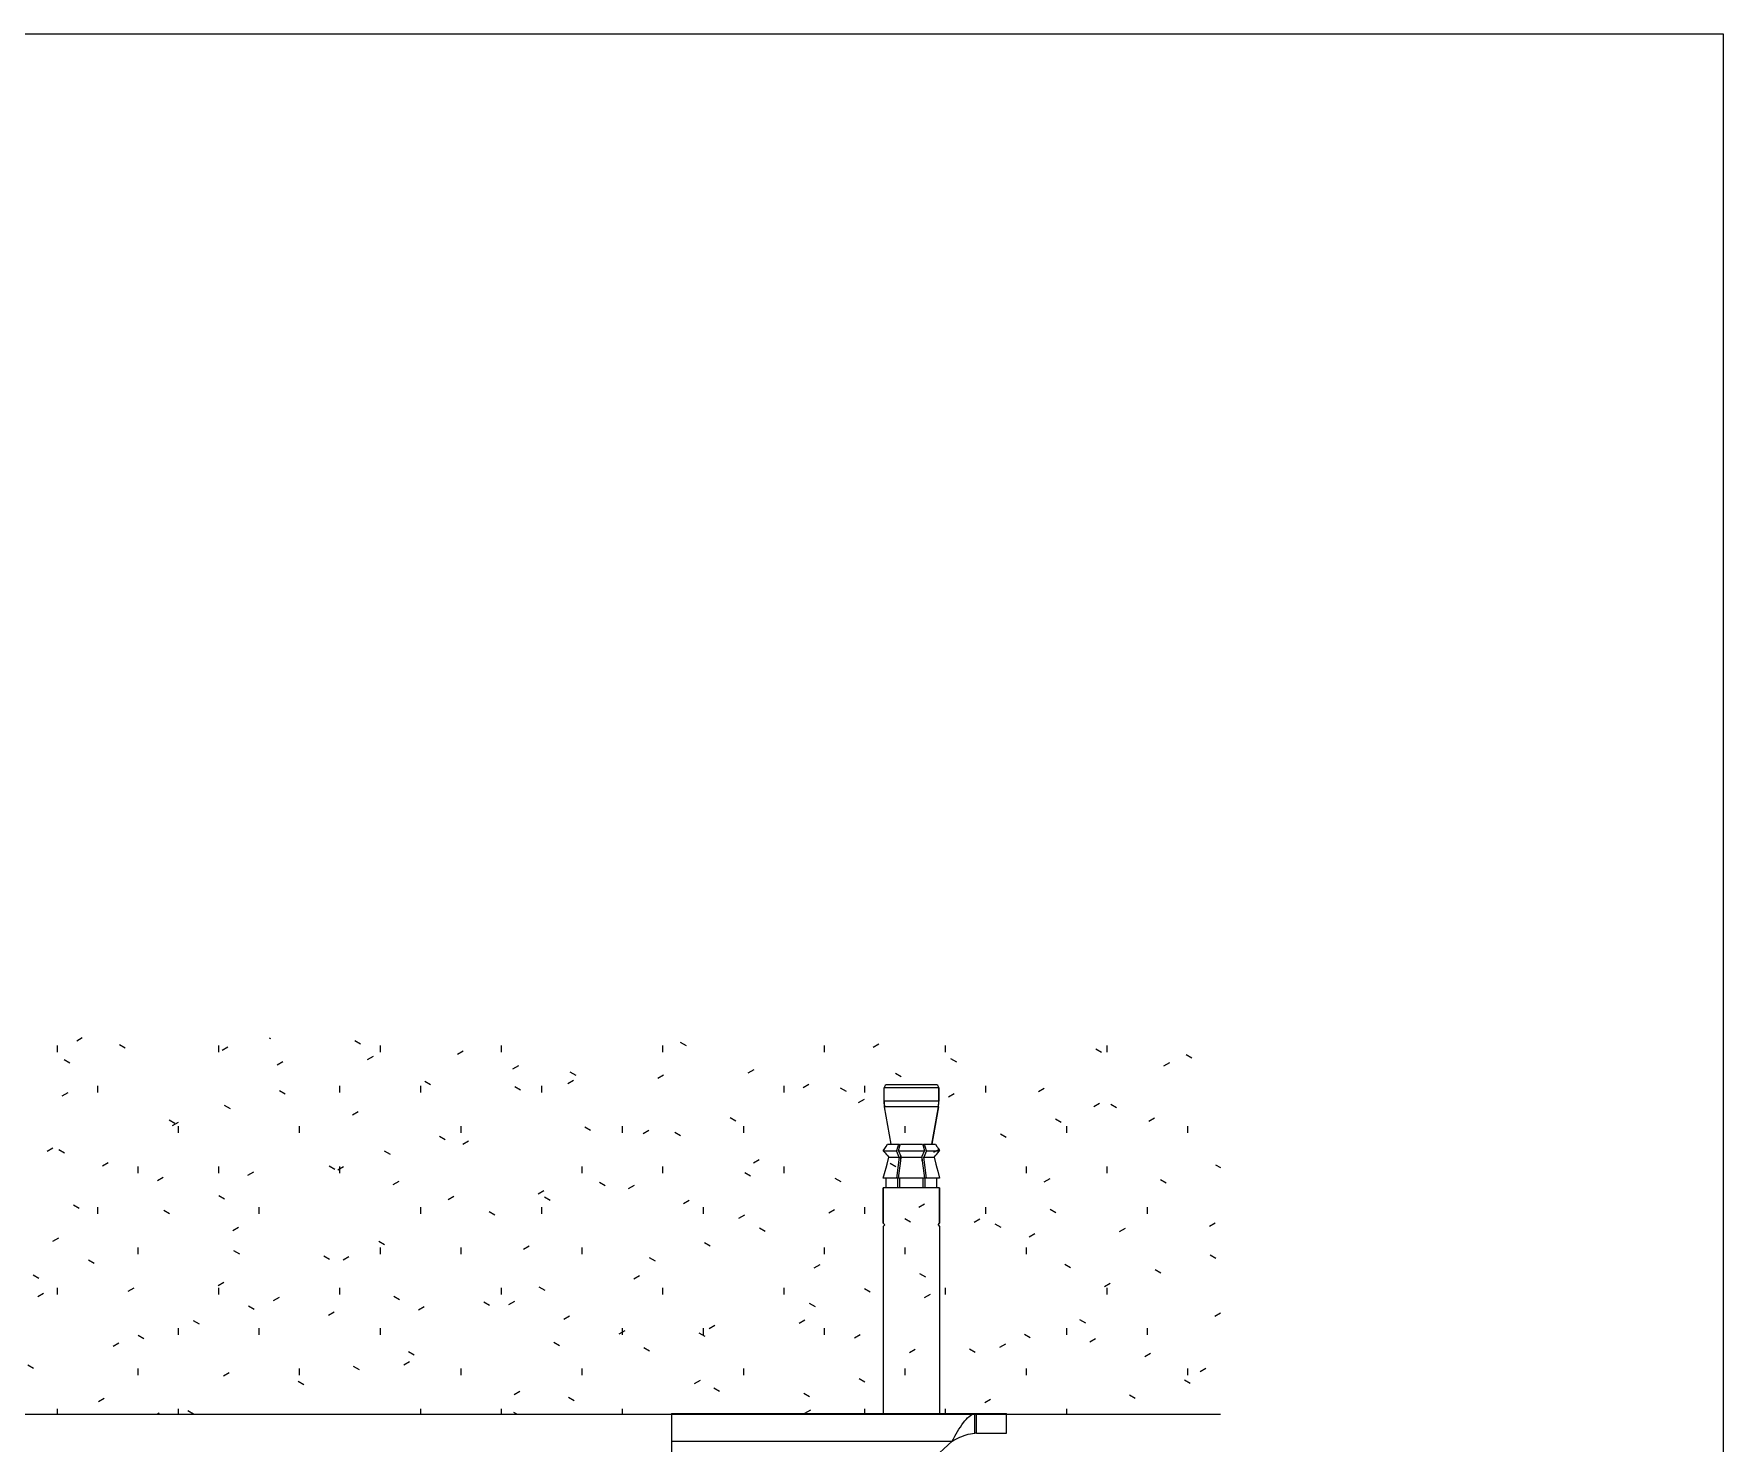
# Model space of a CAD drawing. Extents: x -1396510 to 1250330, y -1892470 to 1623980.
# Drawn here: x -1166182 to -1164142, y -48740 to -47038 of the extents above; entities that cross this region are included whole.
import ezdxf

# ---------------------------------------------------------------- set-up
doc = ezdxf.new("R2010")
doc.units = 0
doc.header["$LTSCALE"] = 1000
doc.header["$MEASUREMENT"] = 0
doc.layers.add('ARCH', color=8, linetype='Continuous', lineweight=9)

msp = doc.modelspace()

# ---------------------------------------------------------------- hatches: boundary and pattern name
at = {"layer": 'ARCH'}
h = msp.add_hatch(dxfattribs=at)
h.set_pattern_fill('FP_1', color=256, scale=0.48, angle=90, style=0, pattern_type=2)
h.set_pattern_definition([(90, (-1166300.464, -49340.937), (-48.768, 195.072), [8.047, -138.257, 8.047, -138.257, -780.288]), (90, (-1166300.464, -49340.937), (-48.768, 195.072), [-292.608, 8.047, -284.561, 8.047, -138.257, -341.376]), (90, (-1166300.464, -49340.937), (-48.768, 195.072), [-731.52, 8.047, -89.489, 8.047, -235.793]), (210, (-1166324.85, -49267.785), (-144.5533, -139.7703), [8.047, -138.257, 8.047, -918.545]), (210, (-1166324.85, -49267.785), (-144.5533, -139.7703), [-154.351, -138.257, 8.047, -284.561, -487.68]), (210, (-1166324.85, -49267.785), (-144.5533, -139.7703), [-585.216, 8.047, -138.257, 8.047, -333.329]), (210, (-1166324.85, -49267.785), (-144.5533, -139.7703), [-739.567, -89.489, 8.047, -235.793]), (330, (-1166422.384, -49243.4), (193.3213, -55.3017), [8.047, -138.257, 8.047, -918.545]), (330, (-1166422.384, -49243.4), (193.3213, -55.3017), [-154.351, -138.257, 8.047, -284.561, -487.68]), (330, (-1166422.384, -49243.4), (193.3213, -55.3017), [-585.216, 8.047, -138.257, 8.047, -333.329]), (330, (-1166422.384, -49243.4), (193.3213, -55.3017), [-739.567, -89.489, 8.047, -235.793])])
h.paths.add_polyline_path([(-1164748.9, -48705.1), (-1166764.9, -48705.1), (-1167148.9, -48705.1), (-1167148.9, -48250.7), (-1164748.9, -48250.7)], flags=0)

# ---------------------------------------------------------------- linework, layer by layer
for p, q in [((-1165089.3, -48311.1), (-1165155.4, -48311.1)), ((-1165155.4, -48327.1), (-1165155.4, -48311.1)), ((-1165093.2, -48307.2), (-1165151.5, -48307.2)), ((-1165089.3, -48311.1), (-1165089.3, -48327.1)), ((-1165089.3, -48327.1), (-1165089.3, -48311.1)), ((-1165089.3, -48327.1), (-1165155.4, -48327.1)), ((-1165154.8, -48333.9), (-1165155.4, -48327.1)), ((-1165089.9, -48333.9), (-1165154.8, -48333.9)), ((-1165146.7, -48379.2), (-1165154.8, -48333.9)), ((-1165089.9, -48333.9), (-1165097.9, -48379.2)), ((-1165097.9, -48379.2), (-1165089.9, -48333.9)), ((-1165089.9, -48333.9), (-1165089.3, -48327.1)), ((-1165153.9, -48383.1), (-1165153.1, -48381.7)), ((-1165153.1, -48381.7), (-1165151.5, -48379.2)), ((-1165151.5, -48379.2), (-1165137.3, -48379.2)), ((-1165138.1, -48379.2), (-1165140.5, -48387)), ((-1165138.2, -48387), (-1165136.4, -48381.1)), ((-1165136.4, -48381.1), (-1165137.3, -48379.2)), ((-1165136.4, -48381.1), (-1165135.7, -48379.2)), ((-1165135.7, -48379.2), (-1165108.9, -48379.2)), ((-1165108.9, -48379.2), (-1165108.3, -48381.1)), ((-1165107.4, -48379.2), (-1165108.3, -48381.1)), ((-1165108.3, -48381.1), (-1165106.5, -48387)), ((-1165107.4, -48379.2), (-1165093.2, -48379.2)), ((-1165104.1, -48387), (-1165106.6, -48379.2)), ((-1165093.2, -48379.2), (-1165091.6, -48381.7)), ((-1165091.6, -48381.7), (-1165090.7, -48383.1)), ((-1165156.4, -48387), (-1165154.7, -48384.3)), ((-1165156.4, -48387), (-1165140.5, -48387)), ((-1165156.4, -48387), (-1165154.1, -48389.6)), ((-1165154.7, -48384.3), (-1165153.9, -48383.1)), ((-1165154.1, -48389.6), (-1165153, -48390.9)), ((-1165153, -48390.9), (-1165151.8, -48392.2)), ((-1165151.8, -48392.2), (-1165149.6, -48394.8)), ((-1165151.8, -48403), (-1165149.6, -48394.8)), ((-1165149.6, -48394.8), (-1165137.1, -48394.8)), ((-1165137.1, -48394.8), (-1165140.5, -48387)), ((-1165137.1, -48394.8), (-1165140.5, -48420.1)), ((-1165138.2, -48387), (-1165106.5, -48387)), ((-1165138.2, -48387), (-1165135.4, -48393.4)), ((-1165138.2, -48420.1), (-1165135.4, -48399.2)), ((-1165135.4, -48399.2), (-1165135.4, -48393.4)), ((-1165135.4, -48393.4), (-1165134.8, -48394.8)), ((-1165135.4, -48399.2), (-1165134.8, -48394.8)), ((-1165134.8, -48394.8), (-1165109.9, -48394.8)), ((-1165109.9, -48394.8), (-1165109.3, -48393.4)), ((-1165109.9, -48394.8), (-1165109.3, -48399.2)), ((-1165109.3, -48393.4), (-1165106.5, -48387)), ((-1165109.3, -48399.2), (-1165109.3, -48393.4)), ((-1165109.3, -48399.2), (-1165106.5, -48420.1)), ((-1165104.1, -48387), (-1165107.6, -48394.8)), ((-1165107.6, -48394.8), (-1165095.1, -48394.8)), ((-1165104.1, -48420.1), (-1165107.6, -48394.8)), ((-1165104.1, -48387), (-1165088.3, -48387)), ((-1165095.1, -48394.8), (-1165092.9, -48392.2)), ((-1165095.1, -48394.8), (-1165092.9, -48403)), ((-1165092.9, -48392.2), (-1165091.7, -48390.9)), ((-1165091.7, -48390.9), (-1165090.6, -48389.6)), ((-1165090.7, -48383.1), (-1165090, -48384.3)), ((-1165090.6, -48389.6), (-1165088.3, -48387)), ((-1165090, -48384.3), (-1165088.3, -48387)), ((-1165156.4, -48420.1), (-1165154.1, -48411.5)), ((-1165138.8, -48420.1), (-1165156.4, -48420.1)), ((-1165154.1, -48411.5), (-1165153, -48407.4)), ((-1165153, -48407.4), (-1165151.8, -48403)), ((-1165152.9, -48431.7), (-1165152.9, -48420.1)), ((-1165138.8, -48431.7), (-1165138.8, -48420.1)), ((-1165106.5, -48420.1), (-1165138.2, -48420.1)), ((-1165136.4, -48431.7), (-1165136.4, -48420.1)), ((-1165108.3, -48431.7), (-1165108.3, -48420.1)), ((-1165088.3, -48420.1), (-1165105.9, -48420.1)), ((-1165105.9, -48431.7), (-1165105.9, -48420.1)), ((-1165092.9, -48403), (-1165091.7, -48407.4)), ((-1165091.8, -48431.7), (-1165091.8, -48420.1)), ((-1165091.7, -48407.4), (-1165090.6, -48411.5)), ((-1165090.6, -48411.5), (-1165088.3, -48420.1)), ((-1165088.3, -48431.7), (-1165156.4, -48431.7)), ((-1165156.4, -48474.5), (-1165156.4, -48431.7)), ((-1165156.4, -48431.7), (-1165156.4, -48474.5)), ((-1165088.3, -48474.5), (-1165088.3, -48431.7)), ((-1165088.3, -48431.7), (-1165088.3, -48474.5)), ((-1165154.5, -48476.5), (-1165156.4, -48474.5)), ((-1165154.5, -48476.5), (-1165156.4, -48478.4)), ((-1165156.4, -48478.4), (-1165156.4, -48705.1)), ((-1165156.4, -48478.4), (-1165156.4, -48705.1)), ((-1165090.2, -48476.5), (-1165088.3, -48474.5)), ((-1165090.2, -48476.5), (-1165088.3, -48478.4)), ((-1165088.3, -48478.4), (-1165088.3, -48705.1)), ((-1165088.3, -48478.4), (-1165088.3, -48705.1))]:
    msp.add_line(p, q)
at = {"linetype": 'Continuous'}
for p, q in [((-1165412.1, -48704.1), (-1165007.6, -48704.1)), ((-1165412.1, -48704.1), (-1165412.1, -48886.7)), ((-1165046, -48728), (-1165046, -48704.3)), ((-1165044, -48727.9), (-1165044, -48704.1)), ((-1165007.5, -48727.9), (-1165007.5, -48704.1)), ((-1165044, -48727.9), (-1165007.6, -48727.9)), ((-1165412.1, -48737.5), (-1165073.1, -48737.5)), ((-1165292.4, -48939.2), (-1165073.1, -48737.5))]:
    msp.add_line(p, q, dxfattribs=at)
at = {"color": 7}
msp.add_line((-1165156.4, -48705.1), (-1165088.3, -48705.1), dxfattribs=at)
msp.add_lwpolyline([(-1164141.9, -56192.4), (-1173857.6, -56192.4), (-1173857.6, -47038.2), (-1164141.9, -47038.2), (-1164141.9, -56192.4)])
for centre, radius, start, end in [((-1165151.5, -48311.1), 3.89, 90, 180), ((-1165093.2, -48311.1), 3.89, 0, 90), ((-1165116.5, -48327.1), 38.9, 180, 190.1247), ((-1165128.2, -48327.1), 38.9, 349.8753, 0)]:
    msp.add_arc(centre, radius, start, end)
at = {"linetype": 'Continuous'}
msp.add_arc((-1165043.9, -48763.5), 35.6, 90.0411, 93.2711, dxfattribs=at)
for points, knots in [([(-1165073.1, -48737.5), (-1165068.9, -48729.9), (-1165063.1, -48719.2), (-1165053.8, -48708), (-1165048.5, -48704.8), (-1165046, -48704.3)], [0, 0, 0, 0, 0.595771, 0.825429, 1, 1, 1, 1]), ([(-1165073.1, -48737.5), (-1165070.8, -48736.3), (-1165062.3, -48731.9), (-1165053, -48728.4), (-1165046, -48728)], [0, 0, 0, 0, 0.263255, 1, 1, 1, 1])]:
    msp.add_open_spline(points, degree=3, knots=knots, dxfattribs=at)
msp.add_open_spline([(-1165046, -48704.3), (-1165045.3, -48704.2), (-1165044.6, -48704.1), (-1165044, -48704.1)], degree=3, dxfattribs=at)
at = {"layer": 'ARCH'}
msp.add_line((-1167137.8, -48705.1), (-1164748.9, -48705.1), dxfattribs=at)

doc.saveas('drawing.dxf')
